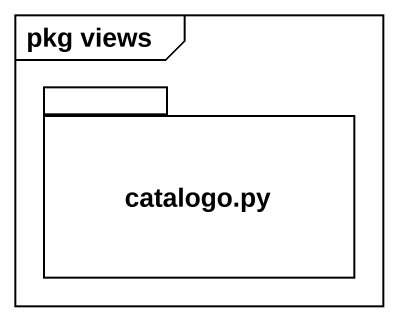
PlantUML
@startuml
mainframe pkg views
package "catalogo.py" as catalogo_py {
}
@enduml
